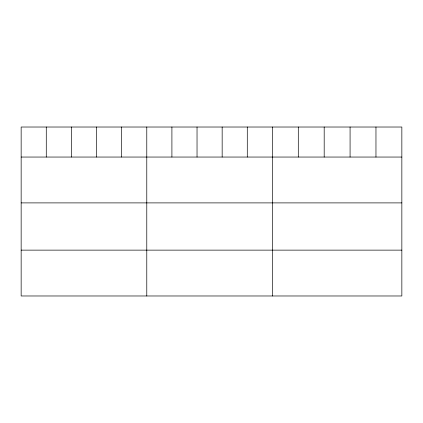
<?xml version="1.0" encoding="UTF-8"?>
<svg xmlns="http://www.w3.org/2000/svg" width="423" height="423" viewBox="0 0 423 423"><rect width="100%" height="100%" fill="white"/><g stroke="black" fill="none" stroke-linecap="round" stroke-linejoin="round"><path stroke-width="0.63" d="M401.85 157.049L401.85 295.978L21.15 295.978L21.15 127.022L401.85 127.022L401.85 157.049L21.15 157.049M21.15 202.897L401.85 202.897M21.15 250.13L401.85 250.13M375.962 127.022L375.962 157.049M350.075 127.022L350.075 157.049M324.187 127.022L324.187 157.049M298.3 127.022L298.3 157.049M272.412 127.022L272.412 295.978M247.286 127.022L247.286 157.049M222.16 127.022L222.16 157.049M197.033 127.022L197.033 157.049M171.907 127.022L171.907 157.049M146.781 127.022L146.781 295.978M121.655 127.022L121.655 157.049M96.529 127.022L96.529 157.049M71.402 127.022L71.402 157.049M46.276 127.022L46.276 157.049"/></g></svg>
